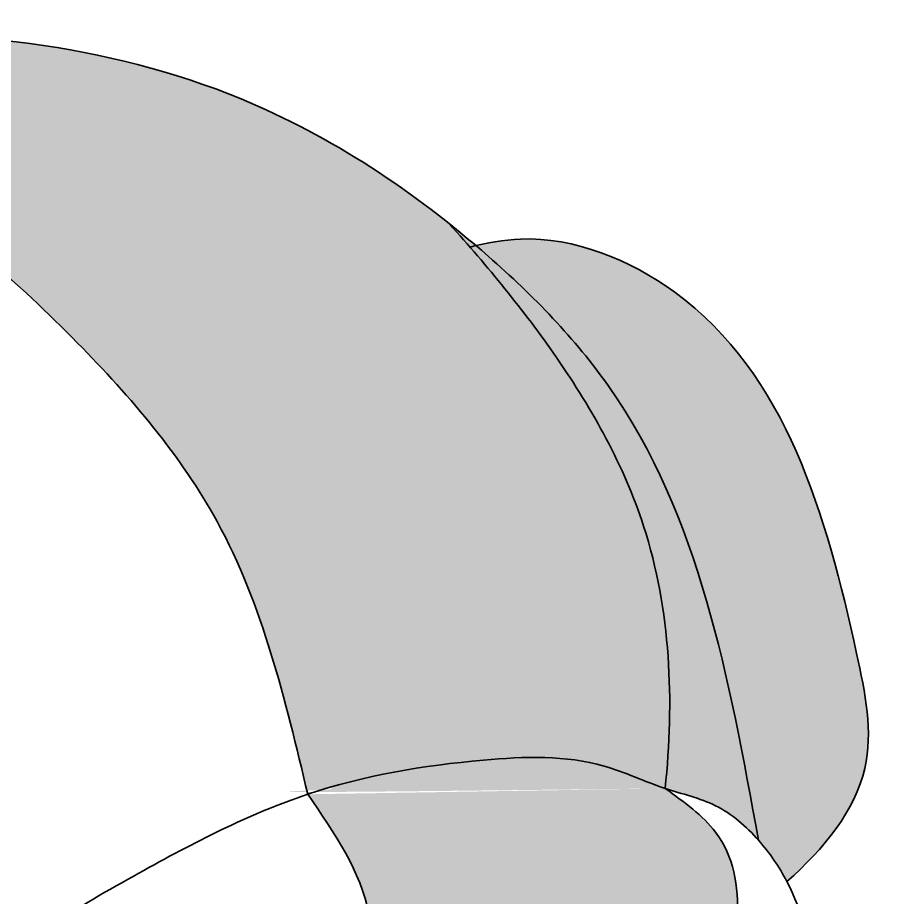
# Model space of a CAD drawing. Header units: millimetres. Extents: x 428 to 2053, y 316 to 1064.
# Drawn here: x 1850.5 to 2052.9, y 844.8 to 1050.8 of the extents above; entities that cross this region are included whole.
import ezdxf

# ---------------------------------------------------------------- set-up
doc = ezdxf.new("R2010")
doc.units = ezdxf.units.MM

msp = doc.modelspace()

# ---------------------------------------------------------------- hatches: boundary and pattern name
at = {"lineweight": 35, "true_color": 0xcd6928, "transparency": 33554687}
h = msp.add_hatch(color=32, dxfattribs=at)
h.dxf.hatch_style = 1
h.set_gradient(color1=(248, 153, 30), color2=(244, 238, 81), tint=0.5, name='SPHERICAL')
edge = h.paths.add_edge_path()
edge.add_spline(control_points=[(2002.059899936214, 870.32442122633), (2004.206751981957, 890.6867719714513), (2002.780630400839, 927.3619280923849), (1979.58211406636, 968.7470836596368), (1963.535631555113, 988.8072782959324), (1956.369447581711, 997.0588612753859)], knot_values=[42.87655528962813, 42.87655528962813, 42.87655528962813, 42.87655528962813, 104.6367502425606, 148.7803877932432, 181.568999364136, 181.568999364136, 181.568999364136, 181.568999364136], degree=3, periodic=0)
edge.add_spline(control_points=[(1956.369447581711, 997.0588612753859), (1954.780000320065, 998.8890481669885), (1953.174458840555, 1000.704570448086), (1951.555552945416, 1002.507915439709)], knot_values=[35.60409772114448, 35.60409772114448, 35.60409772114448, 35.60409772114448, 42.87655528962813, 42.87655528962813, 42.87655528962813, 42.87655528962813], degree=3, periodic=0)
edge.add_spline(control_points=[(1951.555552945431, 1002.507915439693), (1936.611343561255, 1014.410604004514), (1891.255836387769, 1042.513423686195), (1815.84692189038, 1050.762761087991), (1759.178710328435, 1039.734980678634), (1735.40864380703, 1031.567221338276), (1730.418738738215, 1029.690647092913)], knot_values=[255.1907825257173, 255.1907825257173, 255.1907825257173, 255.1907825257173, 312.0088983586789, 413.685004878877, 471.4467913166293, 486.8827675000182, 486.8827675000182, 486.8827675000182, 486.8827675000182], degree=3, periodic=0)
edge.add_spline(control_points=[(1730.418738738214, 1029.690647092912), (1736.936077851812, 1029.7829709245), (1767.203988189897, 1029.589921818167), (1817.829796605874, 1017.680763462386), (1864.159377215548, 976.8921349313218), (1903.681399800729, 930.8508767537735), (1913.137124813103, 891.1407754811951), (1918.420833346386, 868.9514033625198)], knot_values=[13.51315720437287, 13.51315720437287, 13.51315720437287, 13.51315720437287, 33.08606563730336, 104.2732049507449, 162.695770937257, 215.8186301461982, 283.0968170664391, 283.0968170664391, 283.0968170664391, 283.0968170664391], degree=3, periodic=0)
edge.add_spline(control_points=[(1918.420833346386, 868.9514033625197), (1931.598331528117, 873.3434943446779), (1954.709815205599, 877.2809638084532), (1984.042284739383, 878.3323594388602), (1997.21154128477, 871.9375316342341), (2002.059899936214, 870.3244212263298)], knot_values=[133.5715674326864, 133.5715674326864, 133.5715674326864, 133.5715674326867, 175.5055890348403, 203.7169698845308, 218.9467510162347, 218.9467510162352, 218.9467510162352, 218.9467510162352], degree=3, periodic=0)
edge = h.paths.add_edge_path()
edge.add_spline(control_points=[(2015.071407703506, 815.4979128545939), (2018.704384921393, 832.2619872444862), (2023.525863760363, 854.8558398846361), (2006.480106290236, 867.1391777360122), (2002.059899936214, 870.32442122633)], knot_values=[0, 0, 0, 0, 44.6219406367582, 60.24408526375981, 60.24408526375981, 60.24408526375981, 60.24408526375981], degree=3, periodic=0)
edge.add_spline(control_points=[(2002.059899936214, 870.3244212263298), (2001.485033753345, 870.5156864955488), (2000.913421118675, 870.7157920579639), (2000.3443165153, 870.9222699450019)], knot_values=[217.1409674976194, 217.1409674976194, 217.1409674976194, 217.1409674976199, 218.9467510162352, 218.9467510162352, 218.9467510162352, 218.9467510162352], degree=3, periodic=0)
edge.add_spline(control_points=[(2000.3443165153, 870.9222699450019), (1997.66070833395, 871.8959147611508), (1995.032868396412, 873.01125372366), (1992.382626988814, 874.0095128252975)], knot_values=[208.6258098349312, 208.6258098349312, 208.6258098349312, 208.6258098349312, 217.1409674976194, 217.1409674976194, 217.1409674976194, 217.1409674976194], degree=3, periodic=0)
edge.add_spline(control_points=[(1992.382626988814, 874.0095128252975), (1991.678912575104, 874.2745789873555), (1990.97361873809, 874.5313903937987), (1990.26528204911, 874.7751024919212)], knot_values=[206.3647934742825, 206.3647934742825, 206.3647934742825, 206.3647934742825, 208.6258098349312, 208.6258098349312, 208.6258098349312, 208.6258098349312], degree=3, periodic=0)
edge.add_spline(control_points=[(1990.26528204911, 874.7751024919212), (1989.435765453295, 875.0605080527775), (1987.32898879057, 875.7363449914619), (1985.180554062562, 876.2477733430627), (1983.869733019465, 876.5039260743893)], knot_values=[199.6736067627643, 199.6736067627643, 199.6736067627643, 199.6736067627643, 202.321430352516, 206.3647934742825, 206.3647934742825, 206.3647934742825, 206.3647934742825], degree=3, periodic=0)
edge.add_spline(control_points=[(1983.869733019465, 876.5039260743893), (1982.6200486268, 876.748131850733), (1981.358947789824, 876.9442623595115), (1980.088727549702, 877.0985050612121)], knot_values=[195.8188259643043, 195.8188259643043, 195.8188259643043, 195.8188259643043, 199.6736067627643, 199.6736067627643, 199.6736067627643, 199.6736067627643], degree=3, periodic=0)
edge.add_spline(control_points=[(1980.088727549702, 877.0985050612121), (1978.702386339142, 877.2668483193663), (1977.305182157472, 877.3852951061313), (1975.90010136423, 877.461889675089)], knot_values=[191.6116488860432, 191.6116488860432, 191.6116488860432, 191.6116488860432, 195.8188259643043, 195.8188259643043, 195.8188259643043, 195.8188259643043], degree=3, periodic=0)
edge.add_spline(control_points=[(1975.90010136423, 877.461889675089), (1974.319937590535, 877.5480284677553), (1972.729811943011, 877.5812350433899), (1971.133972030382, 877.5729510389671)], knot_values=[186.8802278598938, 186.8802278598938, 186.8802278598938, 186.8802278598938, 191.6116488860432, 191.6116488860432, 191.6116488860432, 191.6116488860432], degree=3, periodic=0)
edge.add_spline(control_points=[(1971.133972030382, 877.5729510389671), (1969.560849570389, 877.5647849608329), (1967.982174377246, 877.5163011664212), (1966.402015230231, 877.438459585997)], knot_values=[182.2161606028848, 182.2161606028848, 182.2161606028848, 182.2161606028848, 186.8802278598939, 186.8802278598939, 186.8802278598939, 186.8802278598939], degree=3, periodic=0)
edge.add_spline(control_points=[(1966.402015230231, 877.438459585997), (1964.524948961017, 877.3459918081579), (1962.645788685649, 877.2120972813495), (1960.771354656712, 877.0551474844993)], knot_values=[176.6757292216446, 176.6757292216446, 176.6757292216446, 176.6757292216446, 182.2161606028848, 182.2161606028848, 182.2161606028848, 182.2161606028848], degree=3, periodic=0)
edge.add_spline(control_points=[(1960.771354656712, 877.0551474844993), (1960.375473824725, 877.0219996568361), (1957.465881595028, 876.7706819921677), (1954.571163728397, 876.4731127300487), (1952.082788937344, 876.1762448003063)], knot_values=[168.0710064386204, 168.0710064386204, 168.0710064386204, 168.0710064386204, 169.2411466254248, 176.6757292216447, 176.6757292216447, 176.6757292216447, 176.6757292216447], degree=3, periodic=0)
edge.add_spline(control_points=[(1952.082788937344, 876.1762448003063), (1949.321624913919, 875.8468325870576), (1946.576092827664, 875.4684595220791), (1943.848367524743, 875.0339706035529)], knot_values=[159.8214043016453, 159.8214043016453, 159.8214043016453, 159.8214043016453, 168.0710064386203, 168.0710064386203, 168.0710064386203, 168.0710064386203], degree=3, periodic=0)
edge.add_spline(control_points=[(1943.848367524743, 875.0339706035529), (1940.335685567632, 874.4744489453284), (1936.852533503275, 873.8218675184758), (1933.403555876249, 873.060946288263)], knot_values=[149.1978167472588, 149.1978167472588, 149.1978167472588, 149.1978167472588, 159.8214043016453, 159.8214043016453, 159.8214043016453, 159.8214043016453], degree=3, periodic=0)
edge.add_spline(control_points=[(1933.403555876249, 873.060946288263), (1930.790439955696, 872.4844347547073), (1928.196941278077, 871.845732636379), (1925.625079827868, 871.1381944091736)], knot_values=[141.1488617310749, 141.1488617310749, 141.1488617310749, 141.1488617310749, 149.1978167472588, 149.1978167472588, 149.1978167472588, 149.1978167472588], degree=3, periodic=0)
edge.add_spline(control_points=[(1925.625079827868, 871.1381944091736), (1923.203926887676, 870.4721172147905), (1920.801949633938, 869.7450349934866), (1918.420833346386, 868.9514033625198)], knot_values=[133.5715674326864, 133.5715674326864, 133.5715674326864, 133.5715674326864, 141.1488617310746, 141.1488617310749, 141.1488617310749, 141.1488617310749], degree=3, periodic=0)
edge.add_spline(control_points=[(1918.420833346386, 868.9514033625198), (1924.666859068776, 859.877735800193), (1937.009469492818, 841.9474952253597), (1931.982376112296, 820.7979703366451), (1929.499262772045, 810.3512442832515)], knot_values=[0, 0, 0, 0, 31.4761229066752, 62.1991551049269, 62.1991551049269, 62.1991551049269, 62.1991551049269], degree=3, periodic=0)
edge.add_spline(control_points=[(1929.499262772045, 810.3512442832516), (1933.579993558104, 811.7430862607708), (1937.684347402427, 813.0619062566042), (1941.821921023638, 814.3001104438508)], knot_values=[235.0527291515248, 235.0527291515257, 235.0527291515257, 235.0527291515257, 248.1181945471837, 248.1181945471837, 248.1181945471837, 248.1181945471837], degree=3, periodic=0)
edge.add_spline(control_points=[(1941.821921023638, 814.3001104438508), (1942.540469179653, 814.5151421065999), (1943.260019218652, 814.7277424584105), (1943.980621404191, 814.9378717260281)], knot_values=[248.1181945471837, 248.1181945471837, 248.1181945471837, 248.1181945471837, 250.3871973316646, 250.3871973316646, 250.3871973316646, 250.3871973316646], degree=3, periodic=0)
edge.add_spline(control_points=[(1943.980621404191, 814.9378717260281), (1945.818544216441, 815.4738142782801), (1947.663311495432, 815.9936818324734), (1949.515757207032, 816.4968144763316)], knot_values=[250.3871973316646, 250.3871973316646, 250.3871973316646, 250.3871973316646, 256.1743737548693, 256.1743737548693, 256.1743737548693, 256.1743737548693], degree=3, periodic=0)
edge.add_spline(control_points=[(1949.515757207032, 816.4968144763316), (1953.149206152112, 817.4836756634718), (1956.812195725124, 818.4061539504912), (1960.511019089267, 819.2592695944314)], knot_values=[256.1743737548693, 256.1743737548693, 256.1743737548693, 256.1743737548693, 267.5255350538032, 267.5255350538032, 267.5255350538032, 267.5255350538032], degree=3, periodic=0)
edge.add_spline(control_points=[(1960.511019089267, 819.2592695944314), (1964.84804198008, 820.2595828594949), (1969.234331063701, 821.1645326913382), (1973.680031370716, 821.9660913870359)], knot_values=[267.5255350538032, 267.5255350538032, 267.5255350538032, 267.5255350538032, 280.8352396663644, 280.8352396663644, 280.8352396663644, 280.8352396663644], degree=3, periodic=0)
edge.add_spline(control_points=[(1973.680031370716, 821.9660913870359), (1975.497525095766, 822.2937850683646), (1978.048910541254, 822.7271736563944), (1980.621002854818, 823.1258091175264), (1981.351782928875, 823.2338431772936)], knot_values=[280.8352396663644, 280.8352396663644, 280.8352396663644, 280.8352396663644, 286.2765206671169, 288.4321683992234, 288.4321683992234, 288.4321683992234, 288.4321683992234], degree=3, periodic=0)
edge.add_spline(control_points=[(1981.351782928875, 823.2338431772936), (1983.27122679252, 823.5176020268387), (1985.197171992521, 823.7663163146526), (1987.116484085019, 823.9386427860816)], knot_values=[288.4321683992234, 288.4321683992234, 288.4321683992234, 288.4321683992234, 294.0941246545501, 294.0941246545501, 294.0941246545501, 294.0941246545501], degree=3, periodic=0)
edge.add_spline(control_points=[(1987.116484085019, 823.9386427860816), (1988.278034477772, 824.0429332145911), (1989.437155454181, 824.1192461364026), (1990.590935700187, 824.1584176158466)], knot_values=[294.0941246545501, 294.0941246545501, 294.0941246545501, 294.0941246545501, 297.5206895878055, 297.5206895878055, 297.5206895878055, 297.5206895878055], degree=3, periodic=0)
edge.add_spline(control_points=[(1990.590935700187, 824.1584176158466), (1991.904259437049, 824.2030056853165), (1993.21066330217, 824.1994703712744), (1994.505853561493, 824.1342962982378)], knot_values=[297.5206895878055, 297.5206895878055, 297.5206895878055, 297.5206895878055, 301.4210762327683, 301.4210762327683, 301.4210762327683, 301.4210762327683], degree=3, periodic=0)
edge.add_spline(control_points=[(1994.505853561493, 824.1342962982378), (1995.258374609221, 824.096429381487), (1996.007110224952, 824.0377547660594), (1996.751218256875, 823.955621612894)], knot_values=[301.4210762327683, 301.4210762327683, 301.4210762327683, 301.4210762327683, 303.68724757206, 303.68724757206, 303.68724757206, 303.68724757206], degree=3, periodic=0)
edge.add_spline(control_points=[(1996.751218256875, 823.955621612894), (1997.681114496405, 823.8529815297438), (1998.603783848488, 823.7137062998436), (1999.517582751906, 823.5326224898392)], knot_values=[303.68724757206, 303.68724757206, 303.68724757206, 303.68724757206, 306.5192344827416, 306.5192344827416, 306.5192344827416, 306.5192344827416], degree=3, periodic=0)
edge.add_spline(control_points=[(1999.517582751906, 823.5326224898392), (2000.005899703021, 823.4358547068325), (2000.491683579872, 823.327147929275), (2000.974683575613, 823.2057126931097)], knot_values=[306.5192344827416, 306.5192344827416, 306.5192344827416, 306.5192344827416, 308.0325950357578, 308.0325950357578, 308.0325950357578, 308.0325950357578], degree=3, periodic=0)
edge.add_spline(control_points=[(2000.974683575613, 823.2057126931097), (2001.35274544581, 823.1106608651652), (2002.059007616847, 822.917654244109), (2002.758839801115, 822.6958518128971), (2003.084230852129, 822.5861950581439)], knot_values=[308.0325950357578, 308.0325950357578, 308.0325950357578, 308.0325950357578, 309.2171580295475, 310.2555208686007, 310.2555208686007, 310.2555208686007, 310.2555208686007], degree=3, periodic=0)
edge.add_spline(control_points=[(2003.084230852129, 822.5861950581439), (2003.994169892013, 822.2795456840264), (2004.892290199505, 821.925589057025), (2005.776222942458, 821.5294363943889)], knot_values=[310.2555208686007, 310.2555208686007, 310.2555208686007, 310.2555208686007, 313.1592481895396, 313.1592481895396, 313.1592481895396, 313.1592481895396], degree=3, periodic=0)
edge.add_spline(control_points=[(2005.776222942458, 821.5294363943889), (2006.494191419385, 821.2076640354729), (2007.202799803388, 820.8580532964415), (2007.900778711248, 820.4833431191073)], knot_values=[313.1592481895396, 313.1592481895396, 313.1592481895396, 313.1592481895396, 315.5177813456456, 315.5177813456456, 315.5177813456456, 315.5177813456456], degree=3, periodic=0)
edge.add_spline(control_points=[(2008.067783859687, 820.3930980895316), (2008.925699262282, 819.9264800010083), (2009.767323079603, 819.4220879482666), (2010.590280730001, 818.8850455542256)], knot_values=[315.7061195545054, 315.7061195545054, 315.7061195545054, 315.7061195545054, 318.6121942339519, 318.6121942339519, 318.6121942339519, 318.6121942339519], degree=3, periodic=0)
edge.add_spline(control_points=[(2010.590280730001, 818.8850455542256), (2011.199702875333, 818.4873513013656), (2011.798888870821, 818.0717522591945), (2012.386874422739, 817.6403290794526)], knot_values=[318.6121942339519, 318.6121942339519, 318.6121942339519, 318.6121942339519, 320.7642202401326, 320.7642202401326, 320.7642202401326, 320.7642202401326], degree=3, periodic=0)
edge.add_spline(control_points=[(2012.386874422739, 817.6403290794526), (2013.173113744798, 817.0634409786244), (2013.939326272714, 816.4582587532259), (2014.683206461198, 815.8297570667785)], knot_values=[320.7642202401326, 320.7642202401326, 320.7642202401326, 320.7642202401326, 323.6418546694675, 323.6418546694675, 323.6418546694675, 323.6418546694675], degree=3, periodic=0)
h = msp.add_hatch(color=32, dxfattribs=at)
h.dxf.hatch_style = 1
h.set_gradient(color1=(19, 103, 52), color2=(0, 255, 0), tint=0.5, name='SPHERICAL')
edge = h.paths.add_edge_path()
edge.add_spline(control_points=[(1957.771990856832, 997.3893244843861), (1955.725844152724, 999.1297003469933), (1953.6536600286, 1000.836825685486), (1951.555552945431, 1002.507915439693)], knot_values=[486.8827675000182, 486.8827675000182, 486.8827675000182, 486.8827675000182, 494.8598031676053, 494.8598031676053, 494.8598031676053, 494.8598031676053], degree=3, periodic=0)
edge.add_spline(control_points=[(1951.555552945416, 1002.507915439709), (1953.174458840555, 1000.704570448086), (1954.780000320065, 998.8890481669885), (1956.369447581711, 997.0588612753859)], knot_values=[35.60409772114448, 35.60409772114448, 35.60409772114448, 35.60409772114448, 42.87655528962814, 42.87655528962814, 42.87655528962814, 42.87655528962814], degree=3, periodic=0)
edge.add_spline(control_points=[(1956.369447581711, 997.0588612753859), (1956.836727195172, 997.1721857219466), (1957.304225927156, 997.2825519870216), (1957.771990856831, 997.389324484386)], knot_values=[6.669999304092802, 6.669999304092802, 6.669999304092802, 6.669999304092802, 8.103095853074441, 8.103095853074441, 8.103095853074441, 8.103095853074441], degree=3, periodic=0)
edge = h.paths.add_edge_path()
edge.add_spline(control_points=[(2015.746428963305, 898.9402929712332), (2014.222599797315, 905.3607353960391), (2012.544641530937, 911.6951475170897), (2010.638358069353, 917.9021152694311)], knot_values=[592.3312689177626, 592.3312689177626, 592.3312689177626, 592.3312689177626, 611.7289593360689, 611.7289593360689, 611.7289593360689, 611.7289593360689], degree=3, periodic=0)
edge.add_spline(control_points=[(2010.638358069353, 917.9021152694311), (2007.705235075859, 927.4525311446989), (2004.231557657903, 936.701225533136), (1999.947048603256, 945.4973376913275)], knot_values=[562.4848095987751, 562.4848095987751, 562.4848095987751, 562.4848095987751, 592.3312689177627, 592.3312689177627, 592.3312689177627, 592.3312689177627], degree=3, periodic=0)
edge.add_spline(control_points=[(1999.947048603256, 945.4973376913275), (1998.501260366482, 948.4655460263907), (1996.963143172752, 951.3822190693361), (1995.322311692174, 954.2415600362792)], knot_values=[552.4132566524835, 552.4132566524835, 552.4132566524835, 552.4132566524835, 562.484809598775, 562.484809598775, 562.484809598775, 562.484809598775], degree=3, periodic=0)
edge.add_spline(control_points=[(1995.322311692174, 954.2415600362792), (1993.721470956918, 957.0312124472981), (1992.022861677219, 959.7662933494003), (1990.216839508067, 962.4414195545395)], knot_values=[542.5871700527582, 542.5871700527582, 542.5871700527582, 542.5871700527582, 552.4132566524836, 552.4132566524836, 552.4132566524836, 552.4132566524836], degree=3, periodic=0)
edge.add_spline(control_points=[(1990.216839508067, 962.4414195545395), (1989.780632224715, 963.0875409336124), (1988.009025915614, 965.6605239291559), (1986.1347897255, 968.1762219615364), (1984.677231322492, 970.0325189050143)], knot_values=[533.0848313190627, 533.0848313190627, 533.0848313190627, 533.0848313190627, 535.4581192082499, 542.5871700527583, 542.5871700527583, 542.5871700527583, 542.5871700527583], degree=3, periodic=0)
edge.add_spline(control_points=[(1984.677231322492, 970.0325189050143), (1982.556015988504, 972.7340268053586), (1980.325877737561, 975.3696986946339), (1978.00635312197, 977.9431067196654)], knot_values=[522.7097740061357, 522.7097740061357, 522.7097740061357, 522.7097740061357, 533.0848313190626, 533.0848313190626, 533.0848313190626, 533.0848313190626], degree=3, periodic=0)
edge.add_spline(control_points=[(1978.00635312197, 977.9431067196654), (1975.893161584342, 980.2875974936826), (1973.705779080163, 982.5804090626266), (1971.458978570586, 984.8242425779312)], knot_values=[513.2576288688482, 513.2576288688482, 513.2576288688482, 513.2576288688482, 522.7097740061357, 522.7097740061357, 522.7097740061357, 522.7097740061357], degree=3, periodic=0)
edge.add_spline(control_points=[(1971.458978570586, 984.8242425779312), (1968.978749884762, 987.3011960177887), (1966.426115542745, 989.7184657289667), (1963.820947892959, 992.0796852566897)], knot_values=[502.8234664177813, 502.8234664177813, 502.8234664177813, 502.8234664177813, 513.2576288688483, 513.2576288688483, 513.2576288688483, 513.2576288688483], degree=3, periodic=0)
edge.add_spline(control_points=[(1963.820947892959, 992.0796852566897), (1962.78643302461, 993.0173280640795), (1960.782169782001, 994.802493425243), (1958.751901709864, 996.5558489609041), (1957.771990811667, 997.3893245228007)], knot_values=[494.859803108914, 494.859803108914, 494.859803108914, 494.859803108914, 499.0032202111833, 502.8234664177813, 502.8234664177813, 502.8234664177813, 502.8234664177813], degree=3, periodic=0)
edge.add_spline(control_points=[(1957.771990856831, 997.389324484386), (1957.304225927156, 997.2825519870216), (1956.836727195172, 997.1721857219466), (1956.369447581711, 997.0588612753859)], knot_values=[6.669999304092803, 6.669999304092803, 6.669999304092803, 6.669999304092803, 8.103095853074443, 8.103095853074443, 8.103095853074443, 8.103095853074443], degree=3, periodic=0)
edge.add_spline(control_points=[(1956.369447581711, 997.0588612753859), (1959.476023236894, 993.481759864672), (1962.521117810335, 989.8486385762143), (1965.484349685727, 986.1409262394793)], knot_values=[42.87655528962814, 42.87655528962814, 42.87655528962814, 42.87655528962814, 57.09057810169242, 57.09057810169242, 57.09057810169242, 57.09057810169242], degree=3, periodic=0)
edge.add_spline(control_points=[(1965.484349685727, 986.1409262394793), (1968.614062569919, 982.2249063128844), (1971.65245590128, 978.2256785109522), (1974.575516194133, 974.1213624032534)], knot_values=[57.09057810169242, 57.09057810169242, 57.09057810169242, 57.09057810169242, 72.10317657585902, 72.10317657585902, 72.10317657585902, 72.10317657585902], degree=3, periodic=0)
edge.add_spline(control_points=[(1974.575516194133, 974.1213624032534), (1975.26906117787, 973.1475447043413), (1977.51741842813, 969.9413964715911), (1979.692809742754, 966.6687636767941), (1981.157263918472, 964.3645641889141)], knot_values=[72.10317657585902, 72.10317657585902, 72.10317657585902, 72.10317657585902, 75.66516686052101, 83.75967964111655, 83.75967964111655, 83.75967964111655, 83.75967964111655], degree=3, periodic=0)
edge.add_spline(control_points=[(1981.157263918472, 964.3645641889141), (1982.846382265176, 961.7068739081406), (1984.474062285817, 959.0071220633948), (1986.023430873888, 956.265989087984)], knot_values=[83.75967964111655, 83.75967964111655, 83.75967964111655, 83.75967964111655, 93.09598409641205, 93.09598409641205, 93.09598409641205, 93.09598409641205], degree=3, periodic=0)
edge.add_spline(control_points=[(1986.023430873888, 956.265989087984), (1987.423203953469, 953.7895195273712), (1988.759057889262, 951.2792739732122), (1990.018550293899, 948.7357541834247)], knot_values=[93.09598409641205, 93.09598409641205, 93.09598409641205, 93.09598409641205, 101.5308444259031, 101.5308444259031, 101.5308444259031, 101.5308444259031], degree=3, periodic=0)
edge.add_spline(control_points=[(1990.018550293899, 948.7357541834247), (1991.412569821081, 945.9205595528878), (1992.7130442066, 943.0646029963066), (1993.903103118369, 940.1685648351056)], knot_values=[101.5308444259031, 101.5308444259031, 101.5308444259031, 101.5308444259031, 110.8666371349883, 110.8666371349883, 110.8666371349883, 110.8666371349883], degree=3, periodic=0)
edge.add_spline(control_points=[(1993.903103118369, 940.1685648351056), (1994.978900913323, 937.5505839628039), (1995.964468010079, 934.8998487033952), (1996.847341764382, 932.2168616316864)], knot_values=[110.8666371349883, 110.8666371349883, 110.8666371349883, 110.8666371349883, 119.3060724530728, 119.3060724530728, 119.3060724530728, 119.3060724530728], degree=3, periodic=0)
edge.add_spline(control_points=[(1996.847341764382, 932.2168616316864), (1996.899934009545, 932.0570377461582), (1997.828402223151, 929.2137712740773), (1998.640873420561, 926.3343698889959), (1999.310850547097, 923.5917631092144)], knot_values=[119.3060724530728, 119.3060724530728, 119.3060724530728, 119.3060724530728, 119.8088044112035, 128.2432728603238, 128.2432728603238, 128.2432728603238, 128.2432728603238], degree=3, periodic=0)
edge.add_spline(control_points=[(1999.310850547097, 923.5917631092144), (2000.013340710737, 920.7160615229682), (2000.609417391261, 917.8126807252258), (2001.106599805958, 914.8896988151812)], knot_values=[128.2432728603238, 128.2432728603238, 128.2432728603238, 128.2432728603238, 137.0870540677094, 137.0870540677094, 137.0870540677094, 137.0870540677094], degree=3, periodic=0)
edge.add_spline(control_points=[(2001.106599805958, 914.8896988151812), (2001.607464796626, 911.945066696622), (2002.007965097824, 908.9805420237974), (2002.315788249525, 906.0043837295283)], knot_values=[137.0870540677094, 137.0870540677094, 137.0870540677094, 137.0870540677094, 145.9963401988643, 145.9963401988643, 145.9963401988643, 145.9963401988643], degree=3, periodic=0)
edge.add_spline(control_points=[(2002.315788249525, 906.0043837295283), (2002.622750993481, 903.0365442041053), (2002.83755395445, 900.0571360014679), (2002.967820389249, 897.0743489932973)], knot_values=[145.9963401988643, 145.9963401988643, 145.9963401988643, 145.9963401988643, 154.8807236586618, 154.8807236586618, 154.8807236586618, 154.8807236586618], degree=3, periodic=0)
edge.add_spline(control_points=[(2002.967820389249, 897.0743489932973), (2003.091790446997, 894.2357338256725), (2003.139198561135, 891.3940585853144), (2003.116615155409, 888.556382056764)], knot_values=[154.8807236586618, 154.8807236586618, 154.8807236586618, 154.8807236586618, 163.3356839273281, 163.3356839273281, 163.3356839273281, 163.3356839273281], degree=3, periodic=0)
edge.add_spline(control_points=[(2003.116615155409, 888.556382056764), (2003.091674617631, 885.4225244127647), (2002.981369407514, 882.2935437699207), (2002.794549509546, 879.1789479067413)], knot_values=[163.3356839273281, 163.3356839273281, 163.3356839273281, 163.3356839273281, 172.6731265854613, 172.6731265854613, 172.6731265854613, 172.6731265854613], degree=3, periodic=0)
edge.add_spline(control_points=[(2002.794549509546, 879.1789479067413), (2002.616564368893, 876.2116420211521), (2002.369130220997, 873.2573925655786), (2002.059899936214, 870.32442122633)], knot_values=[172.6731265854613, 172.6731265854613, 172.6731265854613, 172.6731265854613, 181.568999364136, 181.568999364136, 181.568999364136, 181.568999364136], degree=3, periodic=0)
edge.add_spline(control_points=[(2002.059899936214, 870.3244212263297), (2002.533923616206, 870.1667075366547), (2003.010159493187, 870.0150046600342), (2003.487611995588, 869.8669915653857)], knot_values=[218.9467510162347, 218.9467510162352, 218.9467510162352, 218.9467510162352, 220.4357656326284, 220.4357656326284, 220.4357656326284, 220.4357656326284], degree=3, periodic=0)
edge.add_spline(control_points=[(2003.487611995588, 869.8669915653857), (2005.754784347805, 869.1641547506961), (2008.049389214193, 868.5445152739455), (2010.264831903879, 867.7595630345611)], knot_values=[220.4357656326284, 220.4357656326284, 220.4357656326284, 220.4357656326284, 227.5063176841034, 227.5063176841034, 227.5063176841034, 227.5063176841034], degree=3, periodic=0)
edge.add_spline(control_points=[(2010.264831903879, 867.7595630345611), (2010.737575030368, 867.5920656862797), (2011.206713639397, 867.4170410975378), (2011.671212041201, 867.2320747074858)], knot_values=[227.5063176841034, 227.5063176841034, 227.5063176841034, 227.5063176841034, 229.0150702681274, 229.0150702681274, 229.0150702681274, 229.0150702681274], degree=3, periodic=0)
edge.add_spline(control_points=[(2011.671212041201, 867.2320747074858), (2012.407638508671, 866.9388247313879), (2013.739048316288, 866.3542101819334), (2015.017169499799, 865.6527929959278), (2015.588360160958, 865.3114033851698)], knot_values=[229.0150702681274, 229.0150702681274, 229.0150702681274, 229.0150702681274, 231.4070813739206, 233.4092612642224, 233.4092612642224, 233.4092612642224, 233.4092612642224], degree=3, periodic=0)
edge.add_spline(control_points=[(2015.588360160958, 865.3114033851698), (2016.032901938647, 865.0457093625417), (2016.47067457827, 864.7668144439399), (2016.901625124164, 864.4758760346859)], knot_values=[233.4092612642224, 233.4092612642224, 233.4092612642224, 233.4092612642224, 234.9675020902919, 234.9675020902919, 234.9675020902919, 234.9675020902919], degree=3, periodic=0)
edge.add_spline(control_points=[(2016.901625124164, 864.4758760346859), (2017.469496623136, 864.0925011158098), (2018.025522361378, 863.6882140965879), (2018.569581173015, 863.2656631929058)], knot_values=[234.9675020902919, 234.9675020902919, 234.9675020902919, 234.9675020902919, 237.02082482556, 237.02082482556, 237.02082482556, 237.02082482556], degree=3, periodic=0)
edge.add_spline(control_points=[(2018.569581173015, 863.2656631929058), (2019.18870145619, 862.7848147450013), (2019.792324976234, 862.2803151876117), (2020.380273179848, 861.7560670029968)], knot_values=[237.02082482556, 237.02082482556, 237.02082482556, 237.02082482556, 239.3574357325459, 239.3574357325459, 239.3574357325459, 239.3574357325459], degree=3, periodic=0)
edge.add_spline(control_points=[(2020.380273179848, 861.7560670029968), (2020.903188481607, 861.2898058664391), (2021.413704377327, 860.8079232750429), (2021.911695251076, 860.3131647056562)], knot_values=[239.3574357325459, 239.3574357325459, 239.3574357325459, 239.3574357325459, 241.4355943016309, 241.4355943016309, 241.4355943016309, 241.4355943016309], degree=3, periodic=0)
edge.add_spline(control_points=[(2021.911695251076, 860.3131647056562), (2022.602926192059, 859.6264203303998), (2023.270025758061, 858.9148684095851), (2023.912658018082, 858.1858510913652)], knot_values=[241.4355943016309, 241.4355943016309, 241.4355943016309, 241.4355943016309, 244.3201602222966, 244.3201602222966, 244.3201602222966, 244.3201602222966], degree=3, periodic=0)
edge.add_spline(control_points=[(2023.912660634644, 858.1858481230759), (2022.677984538253, 864.9550873557516), (2021.443308441863, 871.7243265884274), (2020.128550208514, 878.4488663415717)], knot_values=[632.1265480096819, 632.1265480096819, 632.1265480096819, 632.1265480096819, 652.0241875558377, 652.0241875558377, 652.0241875558377, 652.0241875558377], degree=3, periodic=0)
edge.add_spline(control_points=[(2020.128550208514, 878.4488663415717), (2018.780757291325, 885.342367230751), (2017.348807383954, 892.1888941778898), (2015.746428963305, 898.9402929712332)], knot_values=[611.728959336069, 611.728959336069, 611.728959336069, 611.728959336069, 632.1265480096818, 632.1265480096818, 632.1265480096818, 632.1265480096818], degree=3, periodic=0)
at = {"lineweight": 35, "true_color": 0x000000}
h = msp.add_hatch(color=18, dxfattribs=at)
h.dxf.hatch_style = 1
edge = h.paths.add_edge_path()
edge.add_spline(control_points=[(2030.521962425381, 848.533985666245), (2039.183176028277, 856.1188595806415), (2052.887065075184, 873.0693605484844), (2042.385394178082, 924.6903732674327), (2026.893596650203, 980.5031900530007), (1977.207213080289, 1000.908809887142), (1961.219834845487, 998.1763328508484), (1957.771990856831, 997.389324484386)], knot_values=[8.10309585307445, 8.10309585307445, 8.10309585307445, 8.10309585307445, 39.78334244069941, 67.34238703678062, 163.706251494831, 201.9191610970581, 212.482358566793, 212.482358566793, 212.482358566793, 212.482358566793], degree=3, periodic=0)
edge.add_spline(control_points=[(1957.771990856832, 997.3893244843861), (1958.75190173979, 996.5558489350601), (1970.314537545283, 986.5702653664437), (2007.459460110766, 948.392219506603), (2016.974676303504, 896.2240638683716), (2023.912660634644, 858.1858481230759)], knot_values=[494.8598031676054, 494.8598031676054, 494.8598031676054, 494.8598031676054, 498.680049315512, 540.213882163571, 652.0241875558376, 652.0241875558376, 652.0241875558376, 652.0241875558376], degree=3, periodic=0)
edge.add_spline(control_points=[(2023.912660634643, 858.1858481230759), (2026.518757992868, 855.2294288064511), (2028.722469708431, 851.9857763541308), (2030.521962425381, 848.5339856662453)], knot_values=[0, 0, 0, 0, 11.69791943238726, 11.69791943238726, 11.69791943238726, 11.69791943238726], degree=3, periodic=0)
h = msp.add_hatch(color=18, dxfattribs=at)
h.dxf.hatch_style = 1
h.set_gradient(color1=(16, 86, 137), color2=(27, 144, 228), one_color=1, tint=0.5, name='CYLINDER')
edge = h.paths.add_edge_path()
edge.add_spline(control_points=[(2030.521962425381, 848.533985666245), (2039.183176028277, 856.1188595806415), (2052.887065075184, 873.0693605484844), (2042.385394178082, 924.6903732674327), (2026.893596650203, 980.5031900530007), (1977.207213080289, 1000.908809887142), (1961.219834845487, 998.1763328508484), (1957.771990856831, 997.389324484386)], knot_values=[8.10309585307445, 8.10309585307445, 8.10309585307445, 8.10309585307445, 39.78334244069941, 67.34238703678062, 163.706251494831, 201.9191610970581, 212.482358566793, 212.482358566793, 212.482358566793, 212.482358566793], degree=3, periodic=0)
edge.add_spline(control_points=[(1957.771990856832, 997.3893244843861), (1958.75190173979, 996.5558489350601), (1970.314537545283, 986.5702653664437), (2007.459460110766, 948.392219506603), (2016.974676303504, 896.2240638683716), (2023.912660634644, 858.1858481230759)], knot_values=[494.8598031676054, 494.8598031676054, 494.8598031676054, 494.8598031676054, 498.680049315512, 540.213882163571, 652.0241875558376, 652.0241875558376, 652.0241875558376, 652.0241875558376], degree=3, periodic=0)
edge.add_spline(control_points=[(2023.912660634643, 858.1858481230759), (2026.518757992868, 855.2294288064511), (2028.722469708431, 851.9857763541308), (2030.521962425381, 848.5339856662453)], knot_values=[0, 0, 0, 0, 11.69791943238726, 11.69791943238726, 11.69791943238726, 11.69791943238726], degree=3, periodic=0)

# ---------------------------------------------------------------- linework, layer by layer
at = {"color": 18, "lineweight": 35, "true_color": 0x000000}
for points, knots in [([(1623.855348736343, 868.4560606793143), (1622.264786226319, 867.5769619425839), (1617.376620648515, 864.5418452770083), (1605.760739627, 861.195199121378), (1597.50300783687, 873.4118014038481), (1601.603939419672, 901.8125579803077), (1625.579404274125, 975.3919708866368), (1711.853081537907, 1030.525291019271), (1815.84692189038, 1050.762761087991), (1895.369572790748, 1042.063402627061), (1955.000566161275, 1002.310169003724), (2007.459460110766, 948.392219506603), (2016.974676303504, 896.2240638683716), (2023.912660634644, 858.1858481230759)], [7.300363749854548, 7.300363749854548, 7.300363749854548, 7.300363749854548, 12.75592379057871, 24.08844263810293, 34.04232277128269, 63.83114915103091, 109.1474261529823, 270.6267587091062, 328.3885451468586, 430.0646516670567, 498.680049315512, 540.213882163571, 652.0241875558376, 652.0241875558376, 652.0241875558376, 652.0241875558376]), ([(1730.418738738214, 1029.690647092912), (1736.936077851812, 1029.7829709245), (1767.203988189897, 1029.589921818167), (1817.829796605874, 1017.680763462386), (1864.159377215548, 976.8921349313218), (1903.681399800729, 930.8508767537735), (1913.137124813103, 891.1407754811951), (1918.420833346386, 868.9514033625198)], [13.51315720437287, 13.51315720437287, 13.51315720437287, 13.51315720437287, 33.08606563730336, 104.2732049507449, 162.695770937257, 215.8186301461982, 283.0968170664391, 283.0968170664391, 283.0968170664391, 283.0968170664391]), ([(1951.555552945416, 1002.507915439709), (1960.473460046911, 992.5740068934932), (1978.365679913656, 970.9171498794393), (2002.780630400839, 927.3619280923849), (2004.206751981957, 890.6867719714513), (2002.059899936214, 870.32442122633)], [35.60409772114448, 35.60409772114448, 35.60409772114448, 35.60409772114448, 75.66516686052101, 119.8088044112035, 181.568999364136, 181.568999364136, 181.568999364136, 181.568999364136]), ([(1956.369447581711, 997.0588612753859), (1960.280993971247, 998.0074877872681), (1976.716615045338, 1001.110292793993), (2026.893596650203, 980.5031900530007), (2042.385394178082, 924.6903732674327), (2052.887065075184, 873.0693605484844), (2039.183176028277, 856.1188595806415), (2030.521962425381, 848.533985666245)], [6.669999304092802, 6.669999304092802, 6.669999304092802, 6.669999304092802, 18.66629332280937, 56.87920292503647, 153.2430673830868, 180.802111979168, 212.482358566793, 212.482358566793, 212.482358566793, 212.482358566793]), ([(2002.059899936214, 870.32442122633), (2006.480106290236, 867.1391777360122), (2023.525863760363, 854.855839884636), (2018.704384921393, 832.261987244486), (2015.071407703506, 815.4979128545936)], [0, 0, 0, 0, 15.6221446270016, 60.24408526376016, 60.24408526376016, 60.24408526376016, 60.24408526376016])]:
    msp.add_open_spline(points, degree=3, knots=knots, dxfattribs=at)
for points in [[(1808.440559843712, 795.2391350293726), (1838.474403519976, 824.2424807318517), (1878.86754827584, 850.474095649436), (1918.420833346386, 868.9514033625198), (1959.584408862341, 876.9527918965251), (1987.761862848438, 875.5696446492345), (2002.059899936214, 870.32442122633), (2013.84137374751, 866.2677344678517), (2023.912660634644, 858.1858481230759), (2030.521962425381, 848.533985666245), (2037.176476983225, 825.3269354804692), (2028.845079305953, 768.9881104232977), (1997.130460909314, 719.3707759700391), (1974.709765431447, 699.6144176918003), (1938.796645158563, 678.4181033467449), (1906.74602380194, 666.8100352681803), (1891.020285422194, 657.3680708367302)], [(1918.420833346386, 868.9514033625198), (1932.710694114651, 840.9059724965173), (1929.499262772045, 810.3512442832515)]]:
    msp.add_spline(points, degree=3, dxfattribs=at)

doc.saveas('drawing.dxf')
